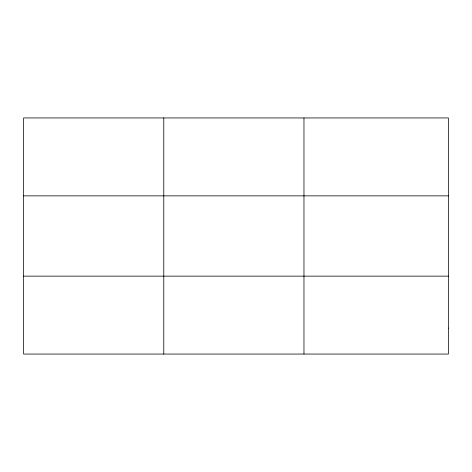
<?xml version="1.0" encoding="UTF-8"?>
<svg xmlns="http://www.w3.org/2000/svg" width="472" height="472" viewBox="0 0 472 472"><rect width="100%" height="100%" fill="white"/><g stroke="black" fill="none" stroke-linecap="round" stroke-linejoin="round"><path stroke-width="0.71" d="M163.784 354.059L163.784 117.941M303.968 354.059L303.968 117.941M23.6 195.856L448.4 195.856M23.6 276.144L448.4 276.144M448.4 328.087L448.4 354.059L23.6 354.059L23.6 117.941L448.4 117.941L448.4 328.087"/></g></svg>
